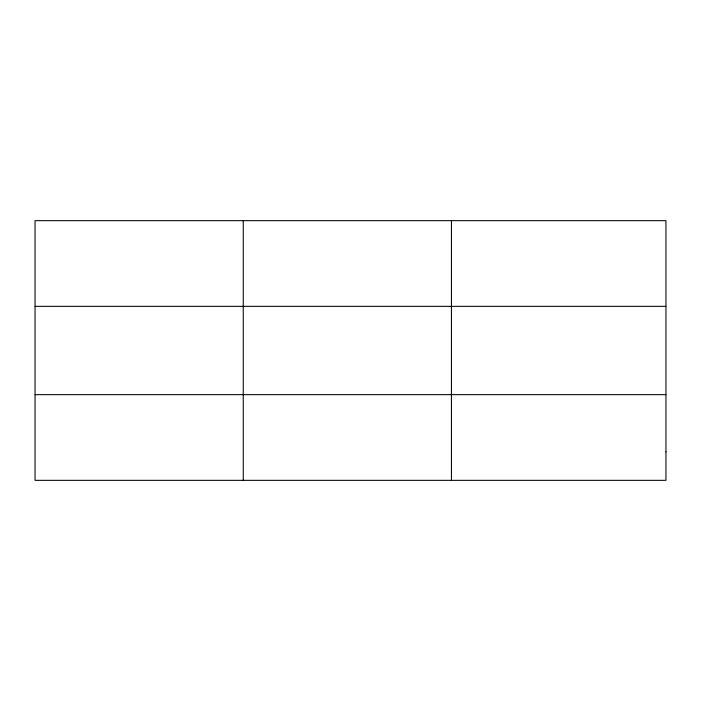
<?xml version="1.0" encoding="UTF-8"?>
<svg xmlns="http://www.w3.org/2000/svg" width="701" height="701" viewBox="0 0 701 701"><rect width="100%" height="100%" fill="white"/><g stroke="black" fill="none" stroke-linecap="round" stroke-linejoin="round"><path stroke-width="1.05" d="M243.247 480.343L243.247 220.657M451.444 480.343L451.444 220.657M35.05 306.355L665.95 306.355M35.05 394.645L665.95 394.645M665.95 451.777L665.95 480.343L35.05 480.343L35.05 220.657L665.95 220.657L665.95 451.777"/></g></svg>
